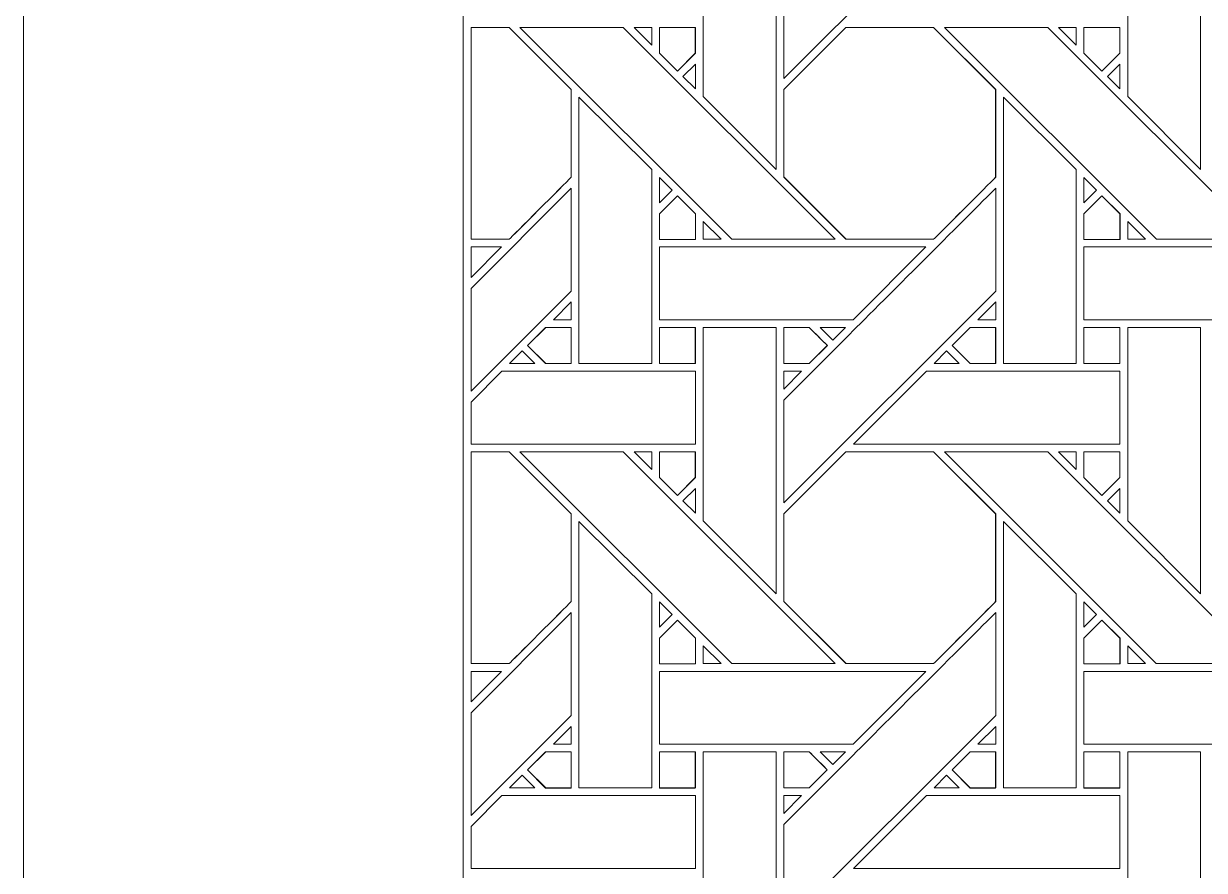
# Model space of a CAD drawing. Header units: inches. Extents: x 2.4 to 22.4, y -0.9 to 19.1.
# Drawn here: x 2.383 to 5.022, y 5.075 to 6.968 of the extents above; entities that cross this region are included whole.
import ezdxf

# ---------------------------------------------------------------- set-up
doc = ezdxf.new("R2010")
doc.units = ezdxf.units.IN
doc.header["$MEASUREMENT"] = 0
doc.layers.add('Design', color=7, linetype='Continuous', lineweight=0)

msp = doc.modelspace()

# ---------------------------------------------------------------- linework, layer by layer
at = {"layer": 'Design'}
for points, knots in [([(2.3829, 19.0948), (2.3829, 19.0948), (2.3829, -0.9052), (2.3829, -0.9052), (2.3829, -0.9052), (22.3829, -0.9052), (22.3829, -0.9052), (22.3829, -0.9052), (22.3829, 19.0948), (22.3829, 19.0948), (22.3829, 19.0948), (2.3829, 19.0948), (2.3829, 19.0948)], [0, 0, 0, 0, 1, 1, 1, 2, 2, 2, 3, 3, 3, 4, 4, 4, 4]), ([(3.3653, 18.1123), (3.3653, 18.1123), (3.3653, 0.0772), (3.3653, 0.0772), (3.3653, 0.0772), (21.4004, 0.0772), (21.4004, 0.0772), (21.4004, 0.0772), (21.4004, 18.1123), (21.4004, 18.1123), (21.4004, 18.1123), (3.3653, 18.1123), (3.3653, 18.1123)], [0, 0, 0, 0, 1, 1, 1, 2, 2, 2, 3, 3, 3, 4, 4, 4, 4]), ([(4.2183, 7.2121), (4.2675, 7.261), (4.5001, 7.4937), (4.5555, 7.5492), (4.5555, 7.5492), (4.5555, 7.3192), (4.5555, 7.3192), (4.5555, 7.3192), (4.0818, 6.8455), (4.0818, 6.8455), (4.0818, 6.8455), (4.0818, 7.0756), (4.0818, 7.0756), (4.0818, 7.0756), (4.2183, 7.2121), (4.2183, 7.2121)], [0, 0, 0, 0, 1, 1, 1, 2, 2, 2, 3, 3, 3, 4, 4, 4, 5, 5, 5, 5]), ([(4.0647, 7.2377), (4.0647, 7.2377), (4.0647, 6.6426), (4.0647, 6.6426), (4.0647, 6.6426), (3.9018, 6.8055), (3.9018, 6.8055), (3.9018, 6.8055), (3.9018, 7.2377), (3.9018, 7.2377), (3.9018, 7.2377), (4.0647, 7.2377), (4.0647, 7.2377)], [0, 0, 0, 0, 1, 1, 1, 2, 2, 2, 3, 3, 3, 4, 4, 4, 4]), ([(5.0134, 7.2377), (5.0134, 7.2377), (5.0134, 6.6426), (5.0134, 6.6426), (5.0134, 6.6426), (4.8505, 6.8055), (4.8505, 6.8055), (4.8505, 6.8055), (4.8505, 7.2377), (4.8505, 7.2377), (4.8505, 7.2377), (5.0134, 7.2377), (5.0134, 7.2377)], [0, 0, 0, 0, 1, 1, 1, 2, 2, 2, 3, 3, 3, 4, 4, 4, 4]), ([(3.4679, 6.9598), (3.4679, 6.9598), (3.6066, 6.8211), (3.6066, 6.8211), (3.6066, 6.8211), (3.6066, 6.6249), (3.6066, 6.6249), (3.5888, 6.607), (3.4769, 6.4952), (3.4679, 6.4862), (3.4679, 6.4862), (3.3829, 6.4862), (3.3829, 6.4862), (3.3829, 6.4862), (3.3829, 6.9598), (3.3829, 6.9598), (3.3829, 6.9598), (3.4679, 6.9598), (3.4679, 6.9598)], [0, 0, 0, 0, 1, 1, 1, 2, 2, 2, 3, 3, 3, 4, 4, 4, 5, 5, 5, 6, 6, 6, 6]), ([(3.468, 6.9598), (3.468, 6.9598), (3.6068, 6.8211), (3.6068, 6.8211), (3.6068, 6.8211), (3.6068, 6.6249), (3.6068, 6.6249), (3.5888, 6.6068), (3.4769, 6.4951), (3.4681, 6.4862), (3.4681, 6.4862), (3.3829, 6.4862), (3.3829, 6.4862), (3.3829, 6.4862), (3.3829, 6.9598), (3.3829, 6.9598), (3.3829, 6.9598), (3.468, 6.9598), (3.468, 6.9598)], [0, 0, 0, 0, 1, 1, 1, 2, 2, 2, 3, 3, 3, 4, 4, 4, 5, 5, 5, 6, 6, 6, 6]), ([(3.4923, 6.9599), (3.4923, 6.9599), (3.7232, 6.9599), (3.7232, 6.9599), (3.7232, 6.9599), (4.1969, 6.4862), (4.1969, 6.4862), (4.1969, 6.4862), (3.9658, 6.4862), (3.9658, 6.4862), (3.9658, 6.4862), (3.4923, 6.9599), (3.4923, 6.9599)], [0, 0, 0, 0, 1, 1, 1, 2, 2, 2, 3, 3, 3, 4, 4, 4, 4]), ([(3.7473, 6.9599), (3.7473, 6.9599), (3.7868, 6.9599), (3.7868, 6.9599), (3.7868, 6.9599), (3.7868, 6.92), (3.7868, 6.92), (3.7868, 6.92), (3.7473, 6.9599), (3.7473, 6.9599)], [0, 0, 0, 0, 1, 1, 1, 2, 2, 2, 3, 3, 3, 3]), ([(3.8841, 6.9598), (3.8841, 6.9598), (3.8841, 6.9023), (3.8841, 6.9023), (3.8841, 6.9023), (3.8441, 6.8623), (3.8441, 6.8623), (3.8441, 6.8623), (3.8038, 6.9026), (3.8038, 6.9026), (3.8038, 6.9026), (3.8038, 6.9598), (3.8038, 6.9598), (3.8038, 6.9598), (3.8841, 6.9598), (3.8841, 6.9598)], [0, 0, 0, 0, 1, 1, 1, 2, 2, 2, 3, 3, 3, 4, 4, 4, 5, 5, 5, 5]), ([(3.8443, 6.8623), (3.8443, 6.8623), (3.804, 6.9027), (3.804, 6.9027), (3.804, 6.9027), (3.804, 6.9599), (3.804, 6.9599), (3.804, 6.9599), (3.8842, 6.9599), (3.8842, 6.9599), (3.8842, 6.9599), (3.8842, 6.9023), (3.8842, 6.9023), (3.8842, 6.9023), (3.8443, 6.8623), (3.8443, 6.8623)], [0, 0, 0, 0, 1, 1, 1, 2, 2, 2, 3, 3, 3, 4, 4, 4, 5, 5, 5, 5]), ([(4.2204, 6.9598), (4.2204, 6.9598), (4.4166, 6.9598), (4.4166, 6.9598), (4.4166, 6.9598), (4.5554, 6.8211), (4.5554, 6.8211), (4.5554, 6.8211), (4.5554, 6.6249), (4.5554, 6.6249), (4.5376, 6.607), (4.4256, 6.4952), (4.4167, 6.4862), (4.4167, 6.4862), (4.2209, 6.4862), (4.2209, 6.4862), (4.2209, 6.4862), (4.0817, 6.6254), (4.0817, 6.6254), (4.0817, 6.6254), (4.0817, 6.8211), (4.0817, 6.8211), (4.0817, 6.8211), (4.2204, 6.9598), (4.2204, 6.9598)], [0, 0, 0, 0, 1, 1, 1, 2, 2, 2, 3, 3, 3, 4, 4, 4, 5, 5, 5, 6, 6, 6, 7, 7, 7, 8, 8, 8, 8]), ([(4.2205, 6.9599), (4.2205, 6.9599), (4.4168, 6.9599), (4.4168, 6.9599), (4.4168, 6.9599), (4.5555, 6.8211), (4.5555, 6.8211), (4.5555, 6.8211), (4.5555, 6.6249), (4.5555, 6.6249), (4.5375, 6.6068), (4.4257, 6.4951), (4.4168, 6.4862), (4.4168, 6.4862), (4.2211, 6.4862), (4.2211, 6.4862), (4.2211, 6.4862), (4.0818, 6.6255), (4.0818, 6.6255), (4.0818, 6.6255), (4.0818, 6.8211), (4.0818, 6.8211), (4.0818, 6.8211), (4.2205, 6.9599), (4.2205, 6.9599)], [0, 0, 0, 0, 1, 1, 1, 2, 2, 2, 3, 3, 3, 4, 4, 4, 5, 5, 5, 6, 6, 6, 7, 7, 7, 8, 8, 8, 8]), ([(4.6719, 6.9599), (4.6719, 6.9599), (5.1456, 6.4862), (5.1456, 6.4862), (5.1456, 6.4862), (4.9146, 6.4862), (4.9146, 6.4862), (4.9146, 6.4862), (4.441, 6.9599), (4.441, 6.9599), (4.441, 6.9599), (4.6719, 6.9599), (4.6719, 6.9599)], [0, 0, 0, 0, 1, 1, 1, 2, 2, 2, 3, 3, 3, 4, 4, 4, 4]), ([(4.7355, 6.9599), (4.7355, 6.9599), (4.7355, 6.92), (4.7355, 6.92), (4.7355, 6.92), (4.6961, 6.9599), (4.6961, 6.9599), (4.6961, 6.9599), (4.7355, 6.9599), (4.7355, 6.9599)], [0, 0, 0, 0, 1, 1, 1, 2, 2, 2, 3, 3, 3, 3]), ([(4.8328, 6.9598), (4.8328, 6.9598), (4.8328, 6.9023), (4.8328, 6.9023), (4.8328, 6.9023), (4.7929, 6.8623), (4.7929, 6.8623), (4.7929, 6.8623), (4.7526, 6.9026), (4.7526, 6.9026), (4.7526, 6.9026), (4.7526, 6.9598), (4.7526, 6.9598), (4.7526, 6.9598), (4.8328, 6.9598), (4.8328, 6.9598)], [0, 0, 0, 0, 1, 1, 1, 2, 2, 2, 3, 3, 3, 4, 4, 4, 5, 5, 5, 5]), ([(4.793, 6.8623), (4.793, 6.8623), (4.7527, 6.9027), (4.7527, 6.9027), (4.7527, 6.9027), (4.7527, 6.9599), (4.7527, 6.9599), (4.7527, 6.9599), (4.833, 6.9599), (4.833, 6.9599), (4.833, 6.9599), (4.833, 6.9023), (4.833, 6.9023), (4.833, 6.9023), (4.793, 6.8623), (4.793, 6.8623)], [0, 0, 0, 0, 1, 1, 1, 2, 2, 2, 3, 3, 3, 4, 4, 4, 5, 5, 5, 5]), ([(3.8842, 6.878), (3.8842, 6.878), (3.8842, 6.8229), (3.8842, 6.8229), (3.8842, 6.8229), (3.8565, 6.8503), (3.8565, 6.8503), (3.8565, 6.8503), (3.8842, 6.878), (3.8842, 6.878)], [0, 0, 0, 0, 1, 1, 1, 2, 2, 2, 3, 3, 3, 3]), ([(4.833, 6.878), (4.833, 6.878), (4.833, 6.8229), (4.833, 6.8229), (4.833, 6.8229), (4.8052, 6.8503), (4.8052, 6.8503), (4.8052, 6.8503), (4.833, 6.878), (4.833, 6.878)], [0, 0, 0, 0, 1, 1, 1, 2, 2, 2, 3, 3, 3, 3]), ([(3.7867, 6.2082), (3.7867, 6.2082), (3.6239, 6.2082), (3.6239, 6.2082), (3.6239, 6.2082), (3.6239, 6.8041), (3.6239, 6.8041), (3.6239, 6.8041), (3.7867, 6.6419), (3.7867, 6.6419), (3.7867, 6.6419), (3.7867, 6.2082), (3.7867, 6.2082)], [0, 0, 0, 0, 1, 1, 1, 2, 2, 2, 3, 3, 3, 4, 4, 4, 4]), ([(4.7354, 6.2082), (4.7354, 6.2082), (4.5727, 6.2082), (4.5727, 6.2082), (4.5727, 6.2082), (4.5727, 6.8041), (4.5727, 6.8041), (4.5727, 6.8041), (4.7354, 6.6419), (4.7354, 6.6419), (4.7354, 6.6419), (4.7354, 6.2082), (4.7354, 6.2082)], [0, 0, 0, 0, 1, 1, 1, 2, 2, 2, 3, 3, 3, 4, 4, 4, 4]), ([(3.804, 6.5677), (3.804, 6.5677), (3.804, 6.6244), (3.804, 6.6244), (3.804, 6.6244), (3.8322, 6.5958), (3.8322, 6.5958), (3.8322, 6.5958), (3.804, 6.5677), (3.804, 6.5677)], [0, 0, 0, 0, 1, 1, 1, 2, 2, 2, 3, 3, 3, 3]), ([(4.7527, 6.5677), (4.7527, 6.5677), (4.7527, 6.6244), (4.7527, 6.6244), (4.7527, 6.6244), (4.7809, 6.5958), (4.7809, 6.5958), (4.7809, 6.5958), (4.7527, 6.5677), (4.7527, 6.5677)], [0, 0, 0, 0, 1, 1, 1, 2, 2, 2, 3, 3, 3, 3]), ([(3.6068, 6.6005), (3.6068, 6.6005), (3.6068, 6.3705), (3.6068, 6.3705), (3.6068, 6.3705), (3.3829, 6.1465), (3.3829, 6.1465), (3.3829, 6.1465), (3.3829, 6.3765), (3.3829, 6.3765), (3.3829, 6.3765), (3.6068, 6.6005), (3.6068, 6.6005)], [0, 0, 0, 0, 1, 1, 1, 2, 2, 2, 3, 3, 3, 4, 4, 4, 4]), ([(4.2181, 6.2631), (4.2675, 6.3122), (4.5001, 6.545), (4.5555, 6.6005), (4.5555, 6.6005), (4.5555, 6.3705), (4.5555, 6.3705), (4.5555, 6.3705), (4.0818, 5.8968), (4.0818, 5.8968), (4.0818, 5.8968), (4.0818, 6.1269), (4.0818, 6.1269), (4.0818, 6.1269), (4.2181, 6.2631), (4.2181, 6.2631)], [0, 0, 0, 0, 1, 1, 1, 2, 2, 2, 3, 3, 3, 4, 4, 4, 5, 5, 5, 5]), ([(3.8038, 6.486), (3.8038, 6.486), (3.8038, 6.5433), (3.8038, 6.5433), (3.8038, 6.5433), (3.8442, 6.5836), (3.8442, 6.5836), (3.8442, 6.5836), (3.8845, 6.5433), (3.8845, 6.5433), (3.8845, 6.5433), (3.8845, 6.486), (3.8845, 6.486), (3.8845, 6.486), (3.8038, 6.486), (3.8038, 6.486)], [0, 0, 0, 0, 1, 1, 1, 2, 2, 2, 3, 3, 3, 4, 4, 4, 5, 5, 5, 5]), ([(3.8443, 6.5836), (3.8443, 6.5836), (3.8847, 6.5433), (3.8847, 6.5433), (3.8847, 6.5433), (3.8847, 6.486), (3.8847, 6.486), (3.8847, 6.486), (3.804, 6.486), (3.804, 6.486), (3.804, 6.486), (3.804, 6.5433), (3.804, 6.5433), (3.804, 6.5433), (3.8443, 6.5836), (3.8443, 6.5836)], [0, 0, 0, 0, 1, 1, 1, 2, 2, 2, 3, 3, 3, 4, 4, 4, 5, 5, 5, 5]), ([(4.7526, 6.486), (4.7526, 6.486), (4.7526, 6.5433), (4.7526, 6.5433), (4.7526, 6.5433), (4.7929, 6.5836), (4.7929, 6.5836), (4.7929, 6.5836), (4.8332, 6.5433), (4.8332, 6.5433), (4.8332, 6.5433), (4.8332, 6.486), (4.8332, 6.486), (4.8332, 6.486), (4.7526, 6.486), (4.7526, 6.486)], [0, 0, 0, 0, 1, 1, 1, 2, 2, 2, 3, 3, 3, 4, 4, 4, 5, 5, 5, 5]), ([(4.7931, 6.5836), (4.7931, 6.5836), (4.8334, 6.5433), (4.8334, 6.5433), (4.8334, 6.5433), (4.8334, 6.486), (4.8334, 6.486), (4.8334, 6.486), (4.7527, 6.486), (4.7527, 6.486), (4.7527, 6.486), (4.7527, 6.5433), (4.7527, 6.5433), (4.7527, 6.5433), (4.7931, 6.5836), (4.7931, 6.5836)], [0, 0, 0, 0, 1, 1, 1, 2, 2, 2, 3, 3, 3, 4, 4, 4, 5, 5, 5, 5]), ([(3.9416, 6.4862), (3.9416, 6.4862), (3.9019, 6.4862), (3.9019, 6.4862), (3.9019, 6.4862), (3.9019, 6.526), (3.9019, 6.526), (3.9019, 6.526), (3.9416, 6.4862), (3.9416, 6.4862)], [0, 0, 0, 0, 1, 1, 1, 2, 2, 2, 3, 3, 3, 3]), ([(4.8506, 6.4862), (4.8506, 6.4862), (4.8506, 6.526), (4.8506, 6.526), (4.8506, 6.526), (4.8904, 6.4862), (4.8904, 6.4862), (4.8904, 6.4862), (4.8506, 6.4862), (4.8506, 6.4862)], [0, 0, 0, 0, 1, 1, 1, 2, 2, 2, 3, 3, 3, 3]), ([(3.451, 6.469), (3.451, 6.469), (3.3829, 6.4009), (3.3829, 6.4009), (3.3829, 6.4009), (3.3829, 6.469), (3.3829, 6.469), (3.3829, 6.469), (3.451, 6.469), (3.451, 6.469)], [0, 0, 0, 0, 1, 1, 1, 2, 2, 2, 3, 3, 3, 3]), ([(3.804, 6.469), (3.804, 6.469), (4.3997, 6.469), (4.3997, 6.469), (4.3997, 6.469), (4.237, 6.3063), (4.237, 6.3063), (4.237, 6.3063), (3.804, 6.3063), (3.804, 6.3063), (3.804, 6.3063), (3.804, 6.469), (3.804, 6.469)], [0, 0, 0, 0, 1, 1, 1, 2, 2, 2, 3, 3, 3, 4, 4, 4, 4]), ([(4.7527, 6.3063), (4.7527, 6.3063), (4.7527, 6.469), (4.7527, 6.469), (4.7527, 6.469), (5.3484, 6.469), (5.3484, 6.469), (5.3484, 6.469), (5.1857, 6.3063), (5.1857, 6.3063), (5.1857, 6.3063), (4.7527, 6.3063), (4.7527, 6.3063)], [0, 0, 0, 0, 1, 1, 1, 2, 2, 2, 3, 3, 3, 4, 4, 4, 4]), ([(3.567, 6.3063), (3.567, 6.3063), (3.6068, 6.3461), (3.6068, 6.3461), (3.6068, 6.3461), (3.6068, 6.3063), (3.6068, 6.3063), (3.6068, 6.3063), (3.567, 6.3063), (3.567, 6.3063)], [0, 0, 0, 0, 1, 1, 1, 2, 2, 2, 3, 3, 3, 3]), ([(4.5158, 6.3063), (4.5158, 6.3063), (4.5555, 6.3461), (4.5555, 6.3461), (4.5555, 6.3461), (4.5555, 6.3063), (4.5555, 6.3063), (4.5555, 6.3063), (4.5158, 6.3063), (4.5158, 6.3063)], [0, 0, 0, 0, 1, 1, 1, 2, 2, 2, 3, 3, 3, 3]), ([(3.5495, 6.2082), (3.5495, 6.2082), (3.5092, 6.2486), (3.5092, 6.2486), (3.5092, 6.2486), (3.5496, 6.289), (3.5496, 6.289), (3.5496, 6.289), (3.6066, 6.289), (3.6066, 6.289), (3.6066, 6.289), (3.6066, 6.2082), (3.6066, 6.2082), (3.6066, 6.2082), (3.5495, 6.2082), (3.5495, 6.2082)], [0, 0, 0, 0, 1, 1, 1, 2, 2, 2, 3, 3, 3, 4, 4, 4, 5, 5, 5, 5]), ([(3.5093, 6.2486), (3.5093, 6.2486), (3.5498, 6.289), (3.5498, 6.289), (3.5498, 6.289), (3.6068, 6.289), (3.6068, 6.289), (3.6068, 6.289), (3.6068, 6.2082), (3.6068, 6.2082), (3.6068, 6.2082), (3.5497, 6.2082), (3.5497, 6.2082), (3.5497, 6.2082), (3.5093, 6.2486), (3.5093, 6.2486)], [0, 0, 0, 0, 1, 1, 1, 2, 2, 2, 3, 3, 3, 4, 4, 4, 5, 5, 5, 5]), ([(3.8038, 6.289), (3.8038, 6.289), (3.8841, 6.289), (3.8841, 6.289), (3.8841, 6.289), (3.8841, 6.2082), (3.8841, 6.2082), (3.8841, 6.2082), (3.8038, 6.2082), (3.8038, 6.2082), (3.8038, 6.2082), (3.8038, 6.289), (3.8038, 6.289)], [0, 0, 0, 0, 1, 1, 1, 2, 2, 2, 3, 3, 3, 4, 4, 4, 4]), ([(3.804, 6.289), (3.804, 6.289), (3.8842, 6.289), (3.8842, 6.289), (3.8842, 6.289), (3.8842, 6.2082), (3.8842, 6.2082), (3.8842, 6.2082), (3.804, 6.2082), (3.804, 6.2082), (3.804, 6.2082), (3.804, 6.289), (3.804, 6.289)], [0, 0, 0, 0, 1, 1, 1, 2, 2, 2, 3, 3, 3, 4, 4, 4, 4]), ([(4.0647, 6.289), (4.0647, 6.289), (4.0647, 5.6939), (4.0647, 5.6939), (4.0647, 5.6939), (3.9018, 5.8568), (3.9018, 5.8568), (3.9018, 5.8568), (3.9018, 6.289), (3.9018, 6.289), (3.9018, 6.289), (4.0647, 6.289), (4.0647, 6.289)], [0, 0, 0, 0, 1, 1, 1, 2, 2, 2, 3, 3, 3, 4, 4, 4, 4]), ([(4.1388, 6.289), (4.1439, 6.2839), (4.1747, 6.253), (4.1791, 6.2486), (4.1791, 6.2486), (4.1387, 6.2082), (4.1387, 6.2082), (4.1387, 6.2082), (4.0817, 6.2082), (4.0817, 6.2082), (4.0817, 6.2082), (4.0817, 6.289), (4.0817, 6.289), (4.0817, 6.289), (4.1388, 6.289), (4.1388, 6.289)], [0, 0, 0, 0, 1, 1, 1, 2, 2, 2, 3, 3, 3, 4, 4, 4, 5, 5, 5, 5]), ([(4.1641, 6.2638), (4.1641, 6.2638), (4.1793, 6.2487), (4.1793, 6.2487), (4.1793, 6.2487), (4.1388, 6.2082), (4.1388, 6.2082), (4.1388, 6.2082), (4.0818, 6.2082), (4.0818, 6.2082), (4.0818, 6.2082), (4.0818, 6.289), (4.0818, 6.289), (4.0818, 6.289), (4.1389, 6.289), (4.1389, 6.289), (4.1444, 6.2835), (4.1546, 6.2733), (4.1641, 6.2638)], [0, 0, 0, 0, 1, 1, 1, 2, 2, 2, 3, 3, 3, 4, 4, 4, 5, 5, 5, 6, 6, 6, 6]), ([(4.1633, 6.289), (4.1633, 6.289), (4.2197, 6.289), (4.2197, 6.289), (4.2197, 6.289), (4.1915, 6.2608), (4.1915, 6.2608), (4.1915, 6.2608), (4.1633, 6.289), (4.1633, 6.289)], [0, 0, 0, 0, 1, 1, 1, 2, 2, 2, 3, 3, 3, 3]), ([(4.4983, 6.2082), (4.4983, 6.2082), (4.4579, 6.2486), (4.4579, 6.2486), (4.4579, 6.2486), (4.4983, 6.289), (4.4983, 6.289), (4.4983, 6.289), (4.5554, 6.289), (4.5554, 6.289), (4.5554, 6.289), (4.5554, 6.2082), (4.5554, 6.2082), (4.5554, 6.2082), (4.4983, 6.2082), (4.4983, 6.2082)], [0, 0, 0, 0, 1, 1, 1, 2, 2, 2, 3, 3, 3, 4, 4, 4, 5, 5, 5, 5]), ([(4.5555, 6.289), (4.5555, 6.289), (4.5555, 6.2082), (4.5555, 6.2082), (4.5555, 6.2082), (4.4984, 6.2082), (4.4984, 6.2082), (4.4984, 6.2082), (4.4581, 6.2486), (4.4581, 6.2486), (4.4581, 6.2486), (4.4985, 6.289), (4.4985, 6.289), (4.4985, 6.289), (4.5555, 6.289), (4.5555, 6.289)], [0, 0, 0, 0, 1, 1, 1, 2, 2, 2, 3, 3, 3, 4, 4, 4, 5, 5, 5, 5]), ([(4.7526, 6.289), (4.7526, 6.289), (4.8328, 6.289), (4.8328, 6.289), (4.8328, 6.289), (4.8328, 6.2082), (4.8328, 6.2082), (4.8328, 6.2082), (4.7526, 6.2082), (4.7526, 6.2082), (4.7526, 6.2082), (4.7526, 6.289), (4.7526, 6.289)], [0, 0, 0, 0, 1, 1, 1, 2, 2, 2, 3, 3, 3, 4, 4, 4, 4]), ([(4.833, 6.289), (4.833, 6.289), (4.833, 6.2082), (4.833, 6.2082), (4.833, 6.2082), (4.7527, 6.2082), (4.7527, 6.2082), (4.7527, 6.2082), (4.7527, 6.289), (4.7527, 6.289), (4.7527, 6.289), (4.833, 6.289), (4.833, 6.289)], [0, 0, 0, 0, 1, 1, 1, 2, 2, 2, 3, 3, 3, 4, 4, 4, 4]), ([(5.0134, 6.289), (5.0134, 6.289), (5.0134, 5.6939), (5.0134, 5.6939), (5.0134, 5.6939), (4.8505, 5.8568), (4.8505, 5.8568), (4.8505, 5.8568), (4.8505, 6.289), (4.8505, 6.289), (4.8505, 6.289), (5.0134, 6.289), (5.0134, 6.289)], [0, 0, 0, 0, 1, 1, 1, 2, 2, 2, 3, 3, 3, 4, 4, 4, 4]), ([(3.5255, 6.2082), (3.5255, 6.2082), (3.469, 6.2082), (3.469, 6.2082), (3.469, 6.2082), (3.4972, 6.2365), (3.4972, 6.2365), (3.4972, 6.2365), (3.5255, 6.2082), (3.5255, 6.2082)], [0, 0, 0, 0, 1, 1, 1, 2, 2, 2, 3, 3, 3, 3]), ([(4.4742, 6.2082), (4.4742, 6.2082), (4.4177, 6.2082), (4.4177, 6.2082), (4.4177, 6.2082), (4.4459, 6.2365), (4.4459, 6.2365), (4.4459, 6.2365), (4.4742, 6.2082), (4.4742, 6.2082)], [0, 0, 0, 0, 1, 1, 1, 2, 2, 2, 3, 3, 3, 3]), ([(3.4518, 6.1911), (3.4518, 6.1911), (3.8842, 6.1911), (3.8842, 6.1911), (3.8842, 6.1911), (3.8842, 6.0283), (3.8842, 6.0283), (3.8842, 6.0283), (3.3829, 6.0283), (3.3829, 6.0283), (3.3829, 6.0283), (3.3829, 6.1221), (3.3829, 6.1221), (3.3829, 6.1221), (3.4518, 6.1911), (3.4518, 6.1911)], [0, 0, 0, 0, 1, 1, 1, 2, 2, 2, 3, 3, 3, 4, 4, 4, 5, 5, 5, 5]), ([(4.1217, 6.1911), (4.1217, 6.1911), (4.0818, 6.1513), (4.0818, 6.1513), (4.0818, 6.1513), (4.0818, 6.1911), (4.0818, 6.1911), (4.0818, 6.1911), (4.1217, 6.1911), (4.1217, 6.1911)], [0, 0, 0, 0, 1, 1, 1, 2, 2, 2, 3, 3, 3, 3]), ([(4.833, 6.1911), (4.833, 6.1911), (4.833, 6.0283), (4.833, 6.0283), (4.833, 6.0283), (4.2377, 6.0283), (4.2377, 6.0283), (4.2377, 6.0283), (4.4005, 6.1911), (4.4005, 6.1911), (4.4005, 6.1911), (4.833, 6.1911), (4.833, 6.1911)], [0, 0, 0, 0, 1, 1, 1, 2, 2, 2, 3, 3, 3, 4, 4, 4, 4]), ([(3.4679, 6.0111), (3.4679, 6.0111), (3.6066, 5.8724), (3.6066, 5.8724), (3.6066, 5.8724), (3.6066, 5.6762), (3.6066, 5.6762), (3.5888, 5.6582), (3.4769, 5.5465), (3.4679, 5.5375), (3.4679, 5.5375), (3.3829, 5.5375), (3.3829, 5.5375), (3.3829, 5.5375), (3.3829, 6.0111), (3.3829, 6.0111), (3.3829, 6.0111), (3.4679, 6.0111), (3.4679, 6.0111)], [0, 0, 0, 0, 1, 1, 1, 2, 2, 2, 3, 3, 3, 4, 4, 4, 5, 5, 5, 6, 6, 6, 6]), ([(3.468, 6.0111), (3.468, 6.0111), (3.6068, 5.8724), (3.6068, 5.8724), (3.6068, 5.8724), (3.6068, 5.6762), (3.6068, 5.6762), (3.5888, 5.6581), (3.4769, 5.5464), (3.4681, 5.5375), (3.4681, 5.5375), (3.3829, 5.5375), (3.3829, 5.5375), (3.3829, 5.5375), (3.3829, 6.0111), (3.3829, 6.0111), (3.3829, 6.0111), (3.468, 6.0111), (3.468, 6.0111)], [0, 0, 0, 0, 1, 1, 1, 2, 2, 2, 3, 3, 3, 4, 4, 4, 5, 5, 5, 6, 6, 6, 6]), ([(3.4923, 6.0112), (3.4923, 6.0112), (3.7232, 6.0112), (3.7232, 6.0112), (3.7232, 6.0112), (4.1969, 5.5375), (4.1969, 5.5375), (4.1969, 5.5375), (3.9658, 5.5375), (3.9658, 5.5375), (3.9658, 5.5375), (3.4923, 6.0112), (3.4923, 6.0112)], [0, 0, 0, 0, 1, 1, 1, 2, 2, 2, 3, 3, 3, 4, 4, 4, 4]), ([(3.7473, 6.0111), (3.7473, 6.0111), (3.7868, 6.0111), (3.7868, 6.0111), (3.7868, 6.0111), (3.7868, 5.9713), (3.7868, 5.9713), (3.7868, 5.9713), (3.7473, 6.0111), (3.7473, 6.0111)], [0, 0, 0, 0, 1, 1, 1, 2, 2, 2, 3, 3, 3, 3]), ([(3.8841, 6.0111), (3.8841, 6.0111), (3.8841, 5.9535), (3.8841, 5.9535), (3.8841, 5.9535), (3.8441, 5.9136), (3.8441, 5.9136), (3.8441, 5.9136), (3.8038, 5.9539), (3.8038, 5.9539), (3.8038, 5.9539), (3.8038, 6.0111), (3.8038, 6.0111), (3.8038, 6.0111), (3.8841, 6.0111), (3.8841, 6.0111)], [0, 0, 0, 0, 1, 1, 1, 2, 2, 2, 3, 3, 3, 4, 4, 4, 5, 5, 5, 5]), ([(3.8443, 5.9136), (3.8443, 5.9136), (3.804, 5.9539), (3.804, 5.9539), (3.804, 5.9539), (3.804, 6.0111), (3.804, 6.0111), (3.804, 6.0111), (3.8842, 6.0111), (3.8842, 6.0111), (3.8842, 6.0111), (3.8842, 5.9535), (3.8842, 5.9535), (3.8842, 5.9535), (3.8443, 5.9136), (3.8443, 5.9136)], [0, 0, 0, 0, 1, 1, 1, 2, 2, 2, 3, 3, 3, 4, 4, 4, 5, 5, 5, 5]), ([(4.2204, 6.0111), (4.2204, 6.0111), (4.4166, 6.0111), (4.4166, 6.0111), (4.4166, 6.0111), (4.5554, 5.8724), (4.5554, 5.8724), (4.5554, 5.8724), (4.5554, 5.6762), (4.5554, 5.6762), (4.5376, 5.6582), (4.4256, 5.5465), (4.4167, 5.5375), (4.4167, 5.5375), (4.2209, 5.5375), (4.2209, 5.5375), (4.2209, 5.5375), (4.0817, 5.6767), (4.0817, 5.6767), (4.0817, 5.6767), (4.0817, 5.8724), (4.0817, 5.8724), (4.0817, 5.8724), (4.2204, 6.0111), (4.2204, 6.0111)], [0, 0, 0, 0, 1, 1, 1, 2, 2, 2, 3, 3, 3, 4, 4, 4, 5, 5, 5, 6, 6, 6, 7, 7, 7, 8, 8, 8, 8]), ([(4.2205, 6.0111), (4.2205, 6.0111), (4.4168, 6.0111), (4.4168, 6.0111), (4.4168, 6.0111), (4.5555, 5.8724), (4.5555, 5.8724), (4.5555, 5.8724), (4.5555, 5.6762), (4.5555, 5.6762), (4.5377, 5.6583), (4.4258, 5.5465), (4.4168, 5.5375), (4.4168, 5.5375), (4.2211, 5.5375), (4.2211, 5.5375), (4.2211, 5.5375), (4.0818, 5.6768), (4.0818, 5.6768), (4.0818, 5.6768), (4.0818, 5.8724), (4.0818, 5.8724), (4.0818, 5.8724), (4.2205, 6.0111), (4.2205, 6.0111)], [0, 0, 0, 0, 1, 1, 1, 2, 2, 2, 3, 3, 3, 4, 4, 4, 5, 5, 5, 6, 6, 6, 7, 7, 7, 8, 8, 8, 8]), ([(4.6719, 6.0112), (4.6719, 6.0112), (5.1456, 5.5375), (5.1456, 5.5375), (5.1456, 5.5375), (4.9145, 5.5375), (4.9145, 5.5375), (4.9145, 5.5375), (4.441, 6.0112), (4.441, 6.0112), (4.441, 6.0112), (4.6719, 6.0112), (4.6719, 6.0112)], [0, 0, 0, 0, 1, 1, 1, 2, 2, 2, 3, 3, 3, 4, 4, 4, 4]), ([(4.7355, 6.0111), (4.7355, 6.0111), (4.7355, 5.9713), (4.7355, 5.9713), (4.7355, 5.9713), (4.6961, 6.0111), (4.6961, 6.0111), (4.6961, 6.0111), (4.7355, 6.0111), (4.7355, 6.0111)], [0, 0, 0, 0, 1, 1, 1, 2, 2, 2, 3, 3, 3, 3]), ([(4.8328, 6.0111), (4.8328, 6.0111), (4.8328, 5.9535), (4.8328, 5.9535), (4.8328, 5.9535), (4.7929, 5.9136), (4.7929, 5.9136), (4.7929, 5.9136), (4.7526, 5.9539), (4.7526, 5.9539), (4.7526, 5.9539), (4.7526, 6.0111), (4.7526, 6.0111), (4.7526, 6.0111), (4.8328, 6.0111), (4.8328, 6.0111)], [0, 0, 0, 0, 1, 1, 1, 2, 2, 2, 3, 3, 3, 4, 4, 4, 5, 5, 5, 5]), ([(4.793, 5.9136), (4.793, 5.9136), (4.7527, 5.9539), (4.7527, 5.9539), (4.7527, 5.9539), (4.7527, 6.0111), (4.7527, 6.0111), (4.7527, 6.0111), (4.833, 6.0111), (4.833, 6.0111), (4.833, 6.0111), (4.833, 5.9535), (4.833, 5.9535), (4.833, 5.9535), (4.793, 5.9136), (4.793, 5.9136)], [0, 0, 0, 0, 1, 1, 1, 2, 2, 2, 3, 3, 3, 4, 4, 4, 5, 5, 5, 5]), ([(3.8842, 5.9293), (3.8842, 5.9293), (3.8842, 5.8741), (3.8842, 5.8741), (3.8842, 5.8741), (3.8565, 5.9015), (3.8565, 5.9015), (3.8565, 5.9015), (3.8842, 5.9293), (3.8842, 5.9293)], [0, 0, 0, 0, 1, 1, 1, 2, 2, 2, 3, 3, 3, 3]), ([(4.833, 5.9293), (4.833, 5.9293), (4.833, 5.8741), (4.833, 5.8741), (4.833, 5.8741), (4.8052, 5.9015), (4.8052, 5.9015), (4.8052, 5.9015), (4.833, 5.9293), (4.833, 5.9293)], [0, 0, 0, 0, 1, 1, 1, 2, 2, 2, 3, 3, 3, 3]), ([(3.7867, 5.2595), (3.7867, 5.2595), (3.6239, 5.2595), (3.6239, 5.2595), (3.6239, 5.2595), (3.6239, 5.8553), (3.6239, 5.8553), (3.6239, 5.8553), (3.7867, 5.6932), (3.7867, 5.6932), (3.7867, 5.6932), (3.7867, 5.2595), (3.7867, 5.2595)], [0, 0, 0, 0, 1, 1, 1, 2, 2, 2, 3, 3, 3, 4, 4, 4, 4]), ([(4.7354, 5.2595), (4.7354, 5.2595), (4.5727, 5.2595), (4.5727, 5.2595), (4.5727, 5.2595), (4.5727, 5.8553), (4.5727, 5.8553), (4.5727, 5.8553), (4.7354, 5.6932), (4.7354, 5.6932), (4.7354, 5.6932), (4.7354, 5.2595), (4.7354, 5.2595)], [0, 0, 0, 0, 1, 1, 1, 2, 2, 2, 3, 3, 3, 4, 4, 4, 4]), ([(3.804, 5.6189), (3.804, 5.6189), (3.804, 5.6757), (3.804, 5.6757), (3.804, 5.6757), (3.8322, 5.6471), (3.8322, 5.6471), (3.8322, 5.6471), (3.804, 5.6189), (3.804, 5.6189)], [0, 0, 0, 0, 1, 1, 1, 2, 2, 2, 3, 3, 3, 3]), ([(4.7527, 5.6189), (4.7527, 5.6189), (4.7527, 5.6757), (4.7527, 5.6757), (4.7527, 5.6757), (4.7809, 5.6471), (4.7809, 5.6471), (4.7809, 5.6471), (4.7527, 5.6189), (4.7527, 5.6189)], [0, 0, 0, 0, 1, 1, 1, 2, 2, 2, 3, 3, 3, 3]), ([(3.6068, 5.6518), (3.6068, 5.6518), (3.6068, 5.4217), (3.6068, 5.4217), (3.6068, 5.4217), (3.3829, 5.1978), (3.3829, 5.1978), (3.3829, 5.1978), (3.3829, 5.4277), (3.3829, 5.4277), (3.3829, 5.4277), (3.6068, 5.6518), (3.6068, 5.6518)], [0, 0, 0, 0, 1, 1, 1, 2, 2, 2, 3, 3, 3, 4, 4, 4, 4]), ([(4.2182, 5.3145), (4.2675, 5.3636), (4.5, 5.5963), (4.5555, 5.6518), (4.5555, 5.6518), (4.5555, 5.4217), (4.5555, 5.4217), (4.5555, 5.4217), (4.0818, 4.9481), (4.0818, 4.9481), (4.0818, 4.9481), (4.0818, 5.1782), (4.0818, 5.1782), (4.0818, 5.1782), (4.2182, 5.3145), (4.2182, 5.3145)], [0, 0, 0, 0, 1, 1, 1, 2, 2, 2, 3, 3, 3, 4, 4, 4, 5, 5, 5, 5]), ([(3.8038, 5.5372), (3.8038, 5.5372), (3.8038, 5.5945), (3.8038, 5.5945), (3.8038, 5.5945), (3.8442, 5.6348), (3.8442, 5.6348), (3.8442, 5.6348), (3.8845, 5.5945), (3.8845, 5.5945), (3.8845, 5.5945), (3.8845, 5.5372), (3.8845, 5.5372), (3.8845, 5.5372), (3.8038, 5.5372), (3.8038, 5.5372)], [0, 0, 0, 0, 1, 1, 1, 2, 2, 2, 3, 3, 3, 4, 4, 4, 5, 5, 5, 5]), ([(3.8443, 5.6349), (3.8443, 5.6349), (3.8847, 5.5946), (3.8847, 5.5946), (3.8847, 5.5946), (3.8847, 5.5373), (3.8847, 5.5373), (3.8847, 5.5373), (3.804, 5.5373), (3.804, 5.5373), (3.804, 5.5373), (3.804, 5.5946), (3.804, 5.5946), (3.804, 5.5946), (3.8443, 5.6349), (3.8443, 5.6349)], [0, 0, 0, 0, 1, 1, 1, 2, 2, 2, 3, 3, 3, 4, 4, 4, 5, 5, 5, 5]), ([(4.7526, 5.5372), (4.7526, 5.5372), (4.7526, 5.5945), (4.7526, 5.5945), (4.7526, 5.5945), (4.7929, 5.6348), (4.7929, 5.6348), (4.7929, 5.6348), (4.8332, 5.5945), (4.8332, 5.5945), (4.8332, 5.5945), (4.8332, 5.5372), (4.8332, 5.5372), (4.8332, 5.5372), (4.7526, 5.5372), (4.7526, 5.5372)], [0, 0, 0, 0, 1, 1, 1, 2, 2, 2, 3, 3, 3, 4, 4, 4, 5, 5, 5, 5]), ([(4.7931, 5.6349), (4.7931, 5.6349), (4.8334, 5.5946), (4.8334, 5.5946), (4.8334, 5.5946), (4.8334, 5.5373), (4.8334, 5.5373), (4.8334, 5.5373), (4.7527, 5.5373), (4.7527, 5.5373), (4.7527, 5.5373), (4.7527, 5.5946), (4.7527, 5.5946), (4.7527, 5.5946), (4.7931, 5.6349), (4.7931, 5.6349)], [0, 0, 0, 0, 1, 1, 1, 2, 2, 2, 3, 3, 3, 4, 4, 4, 5, 5, 5, 5]), ([(3.9416, 5.5375), (3.9416, 5.5375), (3.9019, 5.5375), (3.9019, 5.5375), (3.9019, 5.5375), (3.9019, 5.5773), (3.9019, 5.5773), (3.9019, 5.5773), (3.9416, 5.5375), (3.9416, 5.5375)], [0, 0, 0, 0, 1, 1, 1, 2, 2, 2, 3, 3, 3, 3]), ([(4.8506, 5.5375), (4.8506, 5.5375), (4.8506, 5.5773), (4.8506, 5.5773), (4.8506, 5.5773), (4.8903, 5.5375), (4.8903, 5.5375), (4.8903, 5.5375), (4.8506, 5.5375), (4.8506, 5.5375)], [0, 0, 0, 0, 1, 1, 1, 2, 2, 2, 3, 3, 3, 3]), ([(3.451, 5.5202), (3.451, 5.5202), (3.3829, 5.4521), (3.3829, 5.4521), (3.3829, 5.4521), (3.3829, 5.5202), (3.3829, 5.5202), (3.3829, 5.5202), (3.451, 5.5202), (3.451, 5.5202)], [0, 0, 0, 0, 1, 1, 1, 2, 2, 2, 3, 3, 3, 3]), ([(3.804, 5.5202), (3.804, 5.5202), (4.3997, 5.5202), (4.3997, 5.5202), (4.3997, 5.5202), (4.237, 5.3576), (4.237, 5.3576), (4.237, 5.3576), (3.804, 5.3576), (3.804, 5.3576), (3.804, 5.3576), (3.804, 5.5202), (3.804, 5.5202)], [0, 0, 0, 0, 1, 1, 1, 2, 2, 2, 3, 3, 3, 4, 4, 4, 4]), ([(4.7527, 5.3576), (4.7527, 5.3576), (4.7527, 5.5202), (4.7527, 5.5202), (4.7527, 5.5202), (5.3484, 5.5202), (5.3484, 5.5202), (5.3484, 5.5202), (5.1857, 5.3576), (5.1857, 5.3576), (5.1857, 5.3576), (4.7527, 5.3576), (4.7527, 5.3576)], [0, 0, 0, 0, 1, 1, 1, 2, 2, 2, 3, 3, 3, 4, 4, 4, 4]), ([(3.567, 5.3576), (3.567, 5.3576), (3.6068, 5.3973), (3.6068, 5.3973), (3.6068, 5.3973), (3.6068, 5.3576), (3.6068, 5.3576), (3.6068, 5.3576), (3.567, 5.3576), (3.567, 5.3576)], [0, 0, 0, 0, 1, 1, 1, 2, 2, 2, 3, 3, 3, 3]), ([(4.5158, 5.3576), (4.5158, 5.3576), (4.5555, 5.3973), (4.5555, 5.3973), (4.5555, 5.3973), (4.5555, 5.3576), (4.5555, 5.3576), (4.5555, 5.3576), (4.5158, 5.3576), (4.5158, 5.3576)], [0, 0, 0, 0, 1, 1, 1, 2, 2, 2, 3, 3, 3, 3]), ([(3.5495, 5.2594), (3.5495, 5.2594), (3.5092, 5.2998), (3.5092, 5.2998), (3.5092, 5.2998), (3.5496, 5.3402), (3.5496, 5.3402), (3.5496, 5.3402), (3.6066, 5.3402), (3.6066, 5.3402), (3.6066, 5.3402), (3.6066, 5.2594), (3.6066, 5.2594), (3.6066, 5.2594), (3.5495, 5.2594), (3.5495, 5.2594)], [0, 0, 0, 0, 1, 1, 1, 2, 2, 2, 3, 3, 3, 4, 4, 4, 5, 5, 5, 5]), ([(3.5093, 5.2999), (3.5093, 5.2999), (3.5498, 5.3403), (3.5498, 5.3403), (3.5498, 5.3403), (3.6068, 5.3403), (3.6068, 5.3403), (3.6068, 5.3403), (3.6068, 5.2595), (3.6068, 5.2595), (3.6068, 5.2595), (3.5497, 5.2595), (3.5497, 5.2595), (3.5497, 5.2595), (3.5093, 5.2999), (3.5093, 5.2999)], [0, 0, 0, 0, 1, 1, 1, 2, 2, 2, 3, 3, 3, 4, 4, 4, 5, 5, 5, 5]), ([(3.8038, 5.3402), (3.8038, 5.3402), (3.8841, 5.3402), (3.8841, 5.3402), (3.8841, 5.3402), (3.8841, 5.2594), (3.8841, 5.2594), (3.8841, 5.2594), (3.8038, 5.2594), (3.8038, 5.2594), (3.8038, 5.2594), (3.8038, 5.3402), (3.8038, 5.3402)], [0, 0, 0, 0, 1, 1, 1, 2, 2, 2, 3, 3, 3, 4, 4, 4, 4]), ([(3.804, 5.3403), (3.804, 5.3403), (3.8842, 5.3403), (3.8842, 5.3403), (3.8842, 5.3403), (3.8842, 5.2595), (3.8842, 5.2595), (3.8842, 5.2595), (3.804, 5.2595), (3.804, 5.2595), (3.804, 5.2595), (3.804, 5.3403), (3.804, 5.3403)], [0, 0, 0, 0, 1, 1, 1, 2, 2, 2, 3, 3, 3, 4, 4, 4, 4]), ([(4.0647, 5.3403), (4.0647, 5.3403), (4.0647, 4.7452), (4.0647, 4.7452), (4.0647, 4.7452), (3.9018, 4.9081), (3.9018, 4.9081), (3.9018, 4.9081), (3.9018, 5.3403), (3.9018, 5.3403), (3.9018, 5.3403), (4.0647, 5.3403), (4.0647, 5.3403)], [0, 0, 0, 0, 1, 1, 1, 2, 2, 2, 3, 3, 3, 4, 4, 4, 4]), ([(4.1388, 5.3402), (4.1439, 5.3351), (4.1747, 5.3043), (4.1791, 5.2999), (4.1791, 5.2999), (4.1387, 5.2595), (4.1387, 5.2595), (4.1387, 5.2595), (4.0817, 5.2595), (4.0817, 5.2595), (4.0817, 5.2595), (4.0817, 5.3402), (4.0817, 5.3402), (4.0817, 5.3402), (4.1388, 5.3402), (4.1388, 5.3402)], [0, 0, 0, 0, 1, 1, 1, 2, 2, 2, 3, 3, 3, 4, 4, 4, 5, 5, 5, 5]), ([(4.1792, 5.2999), (4.1792, 5.2999), (4.1388, 5.2595), (4.1388, 5.2595), (4.1388, 5.2595), (4.0818, 5.2595), (4.0818, 5.2595), (4.0818, 5.2595), (4.0818, 5.3403), (4.0818, 5.3403), (4.0818, 5.3403), (4.1389, 5.3403), (4.1389, 5.3403), (4.1442, 5.3351), (4.1749, 5.3042), (4.1792, 5.2999)], [0, 0, 0, 0, 1, 1, 1, 2, 2, 2, 3, 3, 3, 4, 4, 4, 5, 5, 5, 5]), ([(4.1633, 5.3403), (4.1633, 5.3403), (4.2197, 5.3403), (4.2197, 5.3403), (4.2197, 5.3403), (4.1915, 5.3121), (4.1915, 5.3121), (4.1915, 5.3121), (4.1633, 5.3403), (4.1633, 5.3403)], [0, 0, 0, 0, 1, 1, 1, 2, 2, 2, 3, 3, 3, 3]), ([(4.4983, 5.2594), (4.4983, 5.2594), (4.4579, 5.2998), (4.4579, 5.2998), (4.4579, 5.2998), (4.4983, 5.3402), (4.4983, 5.3402), (4.4983, 5.3402), (4.5554, 5.3402), (4.5554, 5.3402), (4.5554, 5.3402), (4.5554, 5.2594), (4.5554, 5.2594), (4.5554, 5.2594), (4.4983, 5.2594), (4.4983, 5.2594)], [0, 0, 0, 0, 1, 1, 1, 2, 2, 2, 3, 3, 3, 4, 4, 4, 5, 5, 5, 5]), ([(4.5555, 5.3403), (4.5555, 5.3403), (4.5555, 5.2595), (4.5555, 5.2595), (4.5555, 5.2595), (4.4984, 5.2595), (4.4984, 5.2595), (4.4984, 5.2595), (4.4581, 5.2999), (4.4581, 5.2999), (4.4581, 5.2999), (4.4985, 5.3403), (4.4985, 5.3403), (4.4985, 5.3403), (4.5555, 5.3403), (4.5555, 5.3403)], [0, 0, 0, 0, 1, 1, 1, 2, 2, 2, 3, 3, 3, 4, 4, 4, 5, 5, 5, 5]), ([(4.7526, 5.3402), (4.7526, 5.3402), (4.8328, 5.3402), (4.8328, 5.3402), (4.8328, 5.3402), (4.8328, 5.2594), (4.8328, 5.2594), (4.8328, 5.2594), (4.7526, 5.2594), (4.7526, 5.2594), (4.7526, 5.2594), (4.7526, 5.3402), (4.7526, 5.3402)], [0, 0, 0, 0, 1, 1, 1, 2, 2, 2, 3, 3, 3, 4, 4, 4, 4]), ([(4.833, 5.3403), (4.833, 5.3403), (4.833, 5.2595), (4.833, 5.2595), (4.833, 5.2595), (4.7527, 5.2595), (4.7527, 5.2595), (4.7527, 5.2595), (4.7527, 5.3403), (4.7527, 5.3403), (4.7527, 5.3403), (4.833, 5.3403), (4.833, 5.3403)], [0, 0, 0, 0, 1, 1, 1, 2, 2, 2, 3, 3, 3, 4, 4, 4, 4]), ([(5.0134, 5.3403), (5.0134, 5.3403), (5.0134, 4.7452), (5.0134, 4.7452), (5.0134, 4.7452), (4.8505, 4.9081), (4.8505, 4.9081), (4.8505, 4.9081), (4.8505, 5.3403), (4.8505, 5.3403), (4.8505, 5.3403), (5.0134, 5.3403), (5.0134, 5.3403)], [0, 0, 0, 0, 1, 1, 1, 2, 2, 2, 3, 3, 3, 4, 4, 4, 4]), ([(3.5255, 5.2595), (3.5255, 5.2595), (3.469, 5.2595), (3.469, 5.2595), (3.469, 5.2595), (3.4972, 5.2878), (3.4972, 5.2878), (3.4972, 5.2878), (3.5255, 5.2595), (3.5255, 5.2595)], [0, 0, 0, 0, 1, 1, 1, 2, 2, 2, 3, 3, 3, 3]), ([(4.4742, 5.2595), (4.4742, 5.2595), (4.4177, 5.2595), (4.4177, 5.2595), (4.4177, 5.2595), (4.4459, 5.2878), (4.4459, 5.2878), (4.4459, 5.2878), (4.4742, 5.2595), (4.4742, 5.2595)], [0, 0, 0, 0, 1, 1, 1, 2, 2, 2, 3, 3, 3, 3]), ([(3.4518, 5.2424), (3.4518, 5.2424), (3.8842, 5.2424), (3.8842, 5.2424), (3.8842, 5.2424), (3.8842, 5.0795), (3.8842, 5.0795), (3.8842, 5.0795), (3.3829, 5.0795), (3.3829, 5.0795), (3.3829, 5.0795), (3.3829, 5.1734), (3.3829, 5.1734), (3.3829, 5.1734), (3.4518, 5.2424), (3.4518, 5.2424)], [0, 0, 0, 0, 1, 1, 1, 2, 2, 2, 3, 3, 3, 4, 4, 4, 5, 5, 5, 5]), ([(4.1217, 5.2424), (4.1217, 5.2424), (4.0818, 5.2025), (4.0818, 5.2025), (4.0818, 5.2025), (4.0818, 5.2424), (4.0818, 5.2424), (4.0818, 5.2424), (4.1217, 5.2424), (4.1217, 5.2424)], [0, 0, 0, 0, 1, 1, 1, 2, 2, 2, 3, 3, 3, 3]), ([(4.833, 5.2424), (4.833, 5.2424), (4.833, 5.0795), (4.833, 5.0795), (4.833, 5.0795), (4.2377, 5.0795), (4.2377, 5.0795), (4.2377, 5.0795), (4.4005, 5.2424), (4.4005, 5.2424), (4.4005, 5.2424), (4.833, 5.2424), (4.833, 5.2424)], [0, 0, 0, 0, 1, 1, 1, 2, 2, 2, 3, 3, 3, 4, 4, 4, 4])]:
    msp.add_open_spline(points, degree=3, knots=knots, dxfattribs=at)

doc.saveas('drawing.dxf')
